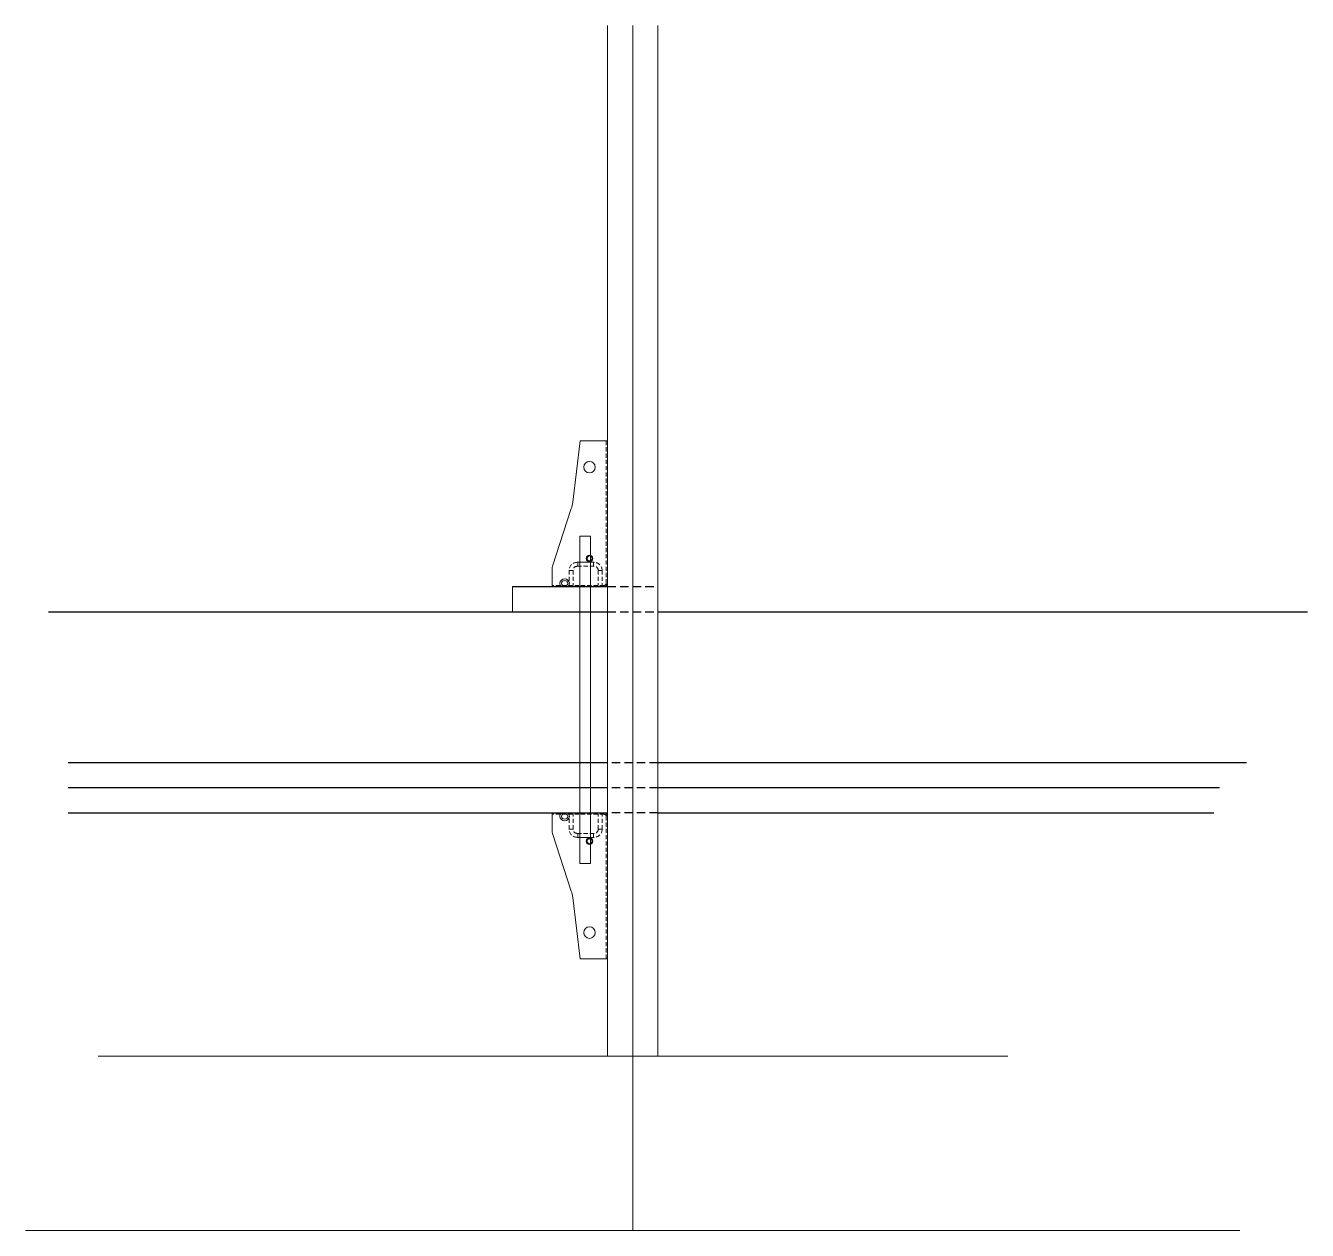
# Model space of a CAD drawing. Header units: inches. Extents: x 24257 to 25977, y 11552 to 14516.
# Drawn here: x 25248.1 to 25324.5, y 14219.6 to 14291.4 of the extents above; entities that cross this region are included whole.
import ezdxf

# ---------------------------------------------------------------- set-up
doc = ezdxf.new("R2010")
doc.units = ezdxf.units.IN
doc.header["$MEASUREMENT"] = 0
doc.linetypes.add('HIDDEN', pattern=[0.375, 0.25, -0.125])
doc.layers.get('0').update_dxf_attribs({"color": 8, "lineweight": 9})
doc.layers.add('STEEL', color=5, linetype='Continuous', lineweight=9)
doc.layers.add('WALL FRAMING', color=7, linetype='Continuous', lineweight=30)

# ---------------------------------------------------------------- blocks, each defined once
blk = doc.blocks.new('HDU2-r')
for p, q in [((14.222, 21.402), (13.773, 17.749)), ((15.849, 21.402), (14.222, 21.402)), ((15.849, 21.402), (15.849, 12.922)), ((13.686, 17.363), (12.562, 13.932)), ((12.537, 12.712), (12.537, 13.775)), ((15.041, 14.162), (14.041, 14.162)), ((15.639, 12.712), (12.537, 12.712)), ((13.972, 12.712), (13.972, 12.787)), ((15.097, 12.712), (15.097, 12.787))]:
    blk.add_line(p, q)
at = {"linetype": 'HIDDEN'}
for p, q in [((15.774, 21.402), (15.774, 12.922)), ((15.041, 13.927), (14.041, 13.927)), ((14.073, 13.927), (14.073, 14.162)), ((15.01, 13.927), (15.01, 14.162)), ((13.556, 13.677), (13.791, 13.677)), ((13.556, 13.677), (13.556, 12.787)), ((13.791, 13.677), (13.791, 12.787)), ((15.526, 13.677), (15.291, 13.677)), ((15.291, 13.677), (15.291, 12.787)), ((15.526, 13.677), (15.526, 12.787)), ((15.639, 12.787), (12.537, 12.787))]:
    blk.add_line(p, q, dxfattribs=at)
for centre, radius in [((14.774, 19.84), 0.344), ((14.774, 14.391), 0.199), ((14.774, 14.391), 0.149)]:
    blk.add_circle(centre, radius)
for centre, radius, start, end in [((11.788, 17.993), 2, 341.62936, 353), ((13.037, 13.775), 0.5, 161.62936, 180), ((13.288, 12.889), 0.287, 4.37183, 175.62817), ((13.288, 12.889), 0.188, 6.71231, 173.28769), ((13.288, 12.933), 0.287, 184.37183, 230.23681), ((13.288, 12.933), 0.188, 186.71231, 353.28769), ((13.288, 12.933), 0.287, 309.76319, 355.62817), ((15.639, 12.922), 0.21, 270, 0)]:
    blk.add_arc(centre, radius, start, end)
for centre, radius, start, end in [((14.041, 13.677), 0.485, 90, 180), ((14.041, 13.677), 0.25, 90, 180), ((15.041, 13.677), 0.485, 0, 90), ((15.041, 13.677), 0.25, 0, 90), ((15.639, 12.922), 0.135, 270, 0)]:
    blk.add_arc(centre, radius, start, end, dxfattribs=at)

msp = doc.modelspace()

# ---------------------------------------------------------------- linework, layer by layer
at = {"layer": 'STEEL', "lineweight": 9}
for p, q in [((25281.10454, 14260.99281), (25281.10454, 14241.49281)), ((25281.10454, 14260.99281), (25281.72954, 14260.99281)), ((25281.72954, 14260.99281), (25281.72954, 14241.49281)), ((25281.10454, 14241.49281), (25281.72954, 14241.49281))]:
    msp.add_line(p, q, dxfattribs=at)
at = {"layer": 'WALL FRAMING', "lineweight": 9}
for p, q in [((25282.75002, 14291.44536), (25282.75002, 14229.99281)), ((25284.25002, 14291.44536), (25284.25002, 14219.60819)), ((25285.75002, 14291.44536), (25285.75002, 14229.99281)), ((25277.08406, 14257.99281), (25277.08406, 14256.49281)), ((25252.38115, 14229.99281), (25306.60761, 14229.99281)), ((25248.05423, 14219.60819), (25320.44581, 14219.60819))]:
    msp.add_line(p, q, dxfattribs=at)
at = {"layer": 'WALL FRAMING'}
for p, q in [((25277.08406, 14257.99281), (25282.75002, 14257.99281)), ((25249.42233, 14256.49281), (25282.75002, 14256.49281)), ((25285.75002, 14256.49281), (25324.47356, 14256.49281)), ((25282.75002, 14247.49281), (25250.59508, 14247.49281)), ((25320.83561, 14247.49281), (25285.75002, 14247.49281)), ((25282.75002, 14245.99281), (25250.59508, 14245.99281)), ((25319.23127, 14245.99281), (25285.75002, 14245.99281)), ((25282.75002, 14244.49281), (25250.59508, 14244.49281)), ((25318.90535, 14244.49281), (25285.75002, 14244.49281))]:
    msp.add_line(p, q, dxfattribs=at)
at = {"layer": 'WALL FRAMING', "linetype": 'HIDDEN', "ltscale": 2}
for p, q in [((25282.75002, 14257.99281), (25285.75002, 14257.99281)), ((25282.75002, 14256.49281), (25285.75002, 14256.49281)), ((25285.75002, 14247.49281), (25282.75002, 14247.49281)), ((25285.75002, 14246.00586), (25282.75002, 14246.00586)), ((25285.75002, 14244.50586), (25282.75002, 14244.50586))]:
    msp.add_line(p, q, dxfattribs=at)

# ---------------------------------------------------------------- block references
at = {"layer": 'STEEL', "lineweight": 9}
msp.add_blockref('HDU2-r', (25266.90075, 14245.28069), dxfattribs=at)
at = {"layer": 'STEEL', "lineweight": 9, "xscale": -1, "rotation": 180}
msp.add_blockref('HDU2-r', (25266.90075, 14257.20493), dxfattribs=at)

doc.saveas('drawing.dxf')
